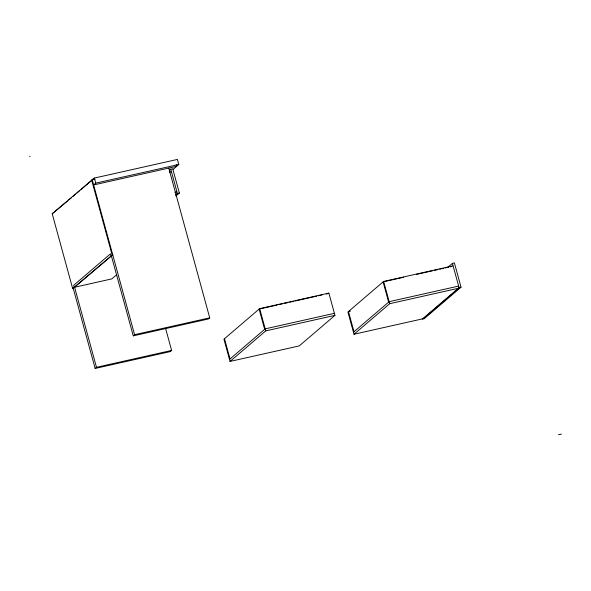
<?xml version="1.0" encoding="UTF-8"?>
<svg xmlns="http://www.w3.org/2000/svg" width="591" height="591" viewBox="0 0 591 591"><rect width="100%" height="100%" fill="white"/><g stroke="black" fill="none" stroke-linecap="round" stroke-linejoin="round"><path stroke-width="0.89" d="M72.693 288.644L112.718 254.765L72.693 288.644L52.207 213.765L94.368 178.068L177.411 159.43L178.8 164.49L173.207 169.277M67.33 201.206L52.207 213.765M68.711 200.017L71.481 197.653M72.863 196.471L75.633 194.099M77.015 192.917L79.785 190.546M81.166 189.364L94.368 178.068L95.757 183.129L93.622 184.953L176.665 166.315L176.207 164.63M169.366 170.4L170.755 169.211L172.735 168.775L179.376 193.058L175.904 196.02M176.015 194.683L177.396 193.501L179.376 193.058M175.859 195.207L177.256 194.011L175.461 194.417M116.656 274.749L111.802 278.9L74.237 287.337L73.683 285.313L110.451 253.849L111.005 255.873L112.792 255.467M73.092 287.81L95.151 368.444L96.488 367.307L171.619 350.441L165.561 328.293M111.44 256.095L133.256 335.843L134.585 334.698L209.724 317.84L168.76 168.088M171.619 350.441L170.289 351.586L95.151 368.444M209.724 317.84L208.394 318.977L133.256 335.843M259.656 308.628L223.952 339.175L230.039 361.433L299.245 345.905L334.949 315.358L328.862 293.099L259.656 308.628L265.743 330.886L230.039 361.433M229.485 359.417L265.189 328.862L334.395 313.333M328.323 293.55L328.862 293.099M452.832 265.906L383.633 281.434L347.929 311.982L354.016 334.24L423.215 318.712L458.926 288.164L389.72 303.693L354.016 334.24M353.462 332.216L389.166 301.669L458.372 286.14M447.564 267.524L452.425 263.364L454.398 262.921L461.046 287.204L424.272 318.667L422.299 319.11L459.067 287.647L461.046 287.204M29.55 156.371L30.141 156.238M94.915 179.287L91.642 180.026L112.127 254.898M95.757 183.129L178.8 164.49M169.366 172.151L171.168 171.752M174.906 192.393L176.702 191.986M277.098 305.045L259.124 309.078L264.657 329.32M278.893 304.646L282.491 303.84M284.286 303.434L287.883 302.629M289.679 302.223L293.276 301.417M295.072 301.011L316.643 296.172M318.438 295.773L322.036 294.961M326.35 293.993L327.665 293.697M403.771 277.245L383.101 281.885L388.634 302.127M416.352 274.423L432.531 270.796M434.326 270.39L437.924 269.585M439.719 269.178L443.316 268.373M445.112 267.974L448.709 267.162M450.327 266.8L451.642 266.504M350.433 311.08L348.461 311.523L353.994 331.765M265.743 330.886L334.949 315.358M558.488 434.762L561.45 434.097M452.425 263.364L459.067 287.647M383.633 281.434L389.72 303.693M224.484 338.717L230.017 358.959M170.755 169.211L177.396 193.501M92.24 179.893L134.585 334.698M74.429 286.672L96.488 367.307"/></g></svg>
